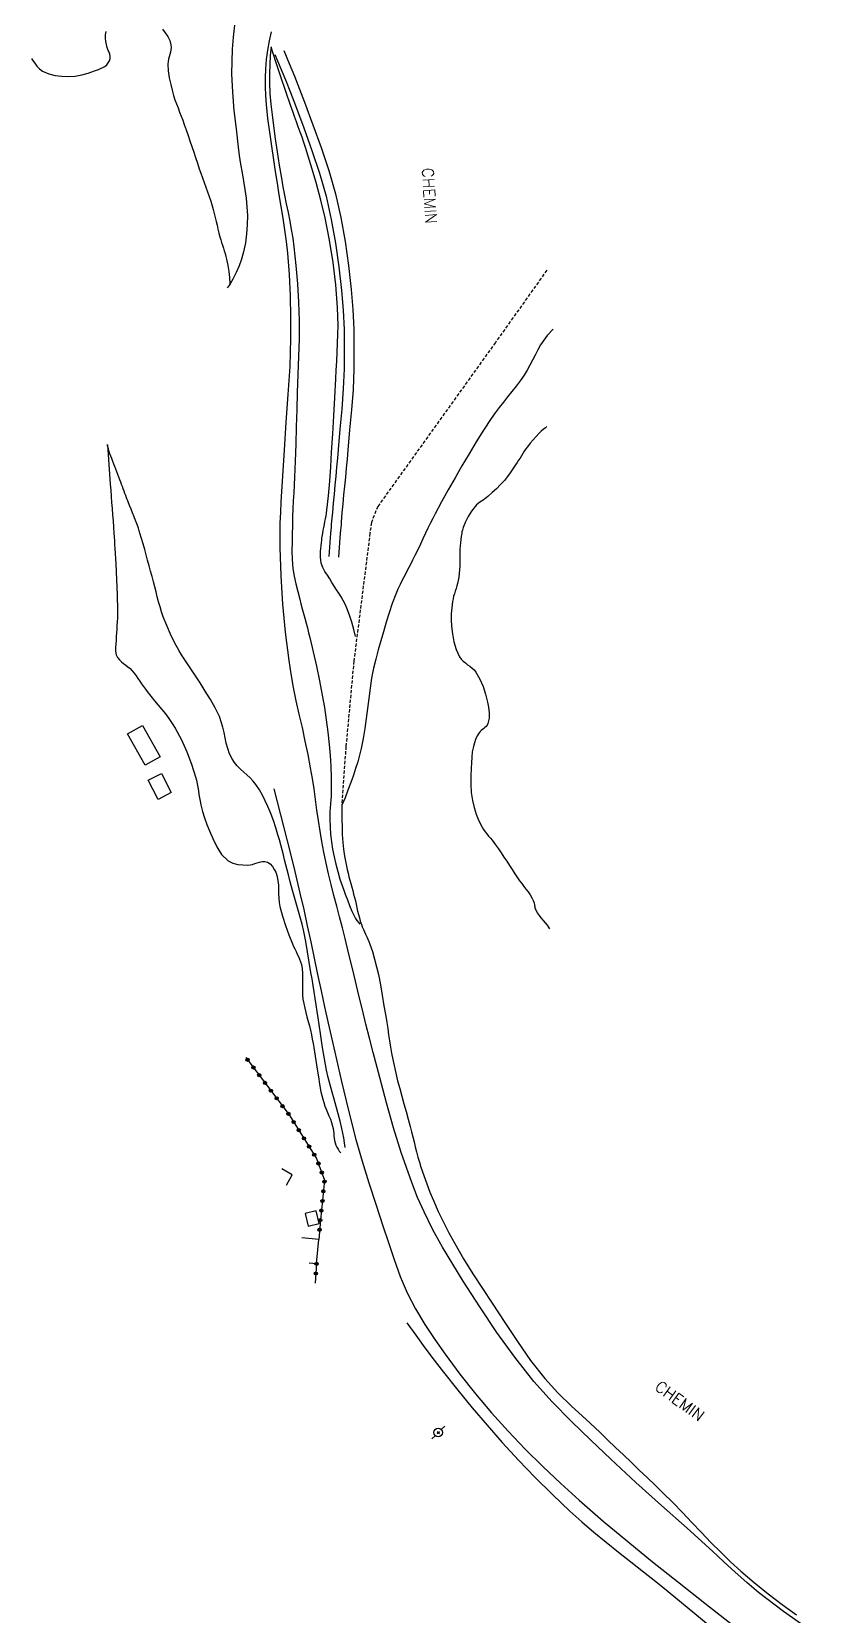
# Model space of a CAD drawing. Header units: millimetres. Extents: x 112268 to 113000, y 154998 to 156000.
# Drawn here: x 112756.3 to 112876.8, y 155503.5 to 155748.7 of the extents above; entities that cross this region are included whole.
import ezdxf

# ---------------------------------------------------------------- set-up
doc = ezdxf.new("R2010")
doc.units = ezdxf.units.MM
doc.linetypes.add('DASHED', pattern=[0.75, 0.5, -0.25])
doc.layers.get('0').update_dxf_attribs({"linetype": 'CONTINUOUS'})
for name, color, linetype in [('W0071', 7, 'CONTINUOUS'), ('W0104', 1, 'CONTINUOUS'), ('W0112', 1, 'DASHED'), ('W0211', 2, 'CONTINUOUS'), ('W0214', 2, 'CONTINUOUS'), ('W0241', 7, 'CONTINUOUS'), ('W0323', 7, 'CONTINUOUS'), ('W0473', 7, 'CONTINUOUS'), ('W0515', 5, 'CONTINUOUS'), ('W0700', 7, 'CONTINUOUS'), ('W0989', 7, 'CONTINUOUS')]:
    doc.layers.add(name, color=color, linetype=linetype)
doc.styles.get("Standard").update_dxf_attribs({"font": 'romans.shx', "width": 0.85})

# ---------------------------------------------------------------- blocks, each defined once
blk = doc.blocks.new('T473')
for p, q in [((-0.166667, 0.166667), (0.166667, -0.166667)), ((-0.166667, -0.166667), (0.166667, 0.166667)), ((0.500001, 0.500001), (1.000002, 1.000002)), ((-1.000002, -1.000002), (-0.500001, -0.500001))]:
    blk.add_line(p, q)
blk.add_ellipse((0, 0), major_axis=(0.471405, 0.471405), ratio=1, start_param=5.4977871438, end_param=11.780972451)
blk = doc.blocks.new('t323o')
at = {"color": 0, "linetype": 'Continuous'}
for radius in [0.25, 0.15]:
    blk.add_circle((0, 0), radius, dxfattribs=at)

msp = doc.modelspace()

# ---------------------------------------------------------------- linework, layer by layer
at = {"layer": 'W0071'}
for points in [[(112787.72, 155749.72), (112787.52, 155747.84), (112787.38, 155745.96), (112787.3, 155744.07), (112787.29, 155742.18), (112787.41, 155739.32), (112787.65, 155736.48), (112787.97, 155733.64), (112788.29, 155730.81), (112788.46, 155729.49), (112788.67, 155728.17), (112788.9, 155726.85), (112789.13, 155725.54), (112789.35, 155724.22), (112789.53, 155722.89), (112789.66, 155721.55), (112789.72, 155720.21), (112789.71, 155718.79), (112789.61, 155717.37), (112789.42, 155715.96), (112789.13, 155714.56), (112788.82, 155713.47), (112788.43, 155712.4), (112787.98, 155711.36), (112787.48, 155710.34), (112787.28, 155709.99), (112787.07, 155709.65), (112786.84, 155709.32), (112786.6, 155709.01)], [(112794.8, 155671), (112794.83, 155672.61), (112794.89, 155674.22), (112794.98, 155675.83), (112795.07, 155677.44), (112795.18, 155679.04), (112795.29, 155680.65), (112795.39, 155682.25), (112795.48, 155683.86), (112795.74, 155688.18), (112796.06, 155692.49), (112796.34, 155696.82), (112796.48, 155701.14), (112796.47, 155704.45), (112796.4, 155707.76), (112796.23, 155711.06), (112795.98, 155714.36), (112795.78, 155716.18), (112795.54, 155717.99), (112795.27, 155719.81), (112794.98, 155721.61), (112794.67, 155723.42), (112794.37, 155725.22), (112794.08, 155727.03), (112793.81, 155728.84), (112793.51, 155730.98), (112793.19, 155733.11), (112792.91, 155735.26), (112792.7, 155737.4), (112792.6, 155738.79), (112792.54, 155740.17), (112792.52, 155741.56), (112792.57, 155742.95), (112792.69, 155744.39), (112792.88, 155745.83), (112793.13, 155747.27), (112793.44, 155748.68)], [(112876.78, 155501.1), (112872.8, 155503.92), (112868.93, 155506.87), (112867.09, 155508.4), (112865.31, 155510.01), (112863.56, 155511.64), (112861.8, 155513.26), (112857.83, 155516.81), (112853.86, 155520.34), (112849.9, 155523.91), (112846.02, 155527.54), (112842.95, 155530.46), (112839.9, 155533.39), (112836.92, 155536.41), (112834.1, 155539.58), (112831.14, 155543.31), (112828.37, 155547.17), (112825.72, 155551.12), (112823.15, 155555.12), (112821.53, 155557.73), (112819.96, 155560.38), (112818.47, 155563.07), (112817.09, 155565.83), (112816.09, 155568.09), (112815.19, 155570.38), (112814.36, 155572.71), (112813.57, 155575.04), (112812.37, 155578.88), (112811.27, 155582.75), (112810.24, 155586.64), (112809.21, 155590.53), (112808.64, 155592.73), (112808.08, 155594.93), (112807.54, 155597.14), (112807, 155599.35), (112806.47, 155601.56), (112805.94, 155603.77), (112805.41, 155605.98), (112804.87, 155608.19), (112804.45, 155609.86), (112804.01, 155611.53), (112803.57, 155613.2), (112803.14, 155614.87), (112802.71, 155616.54), (112802.3, 155618.21), (112801.91, 155619.89), (112801.55, 155621.58), (112801.25, 155623.2), (112800.98, 155624.83), (112800.73, 155626.46), (112800.5, 155628.09), (112800.28, 155629.73), (112800.05, 155631.36), (112799.8, 155632.99), (112799.52, 155634.62), (112799.13, 155636.7), (112798.69, 155638.78), (112798.24, 155640.86), (112797.77, 155642.93), (112797.31, 155645.01), (112796.89, 155647.09), (112796.5, 155649.18), (112796.18, 155651.29), (112795.64, 155655.64), (112795.23, 155660), (112794.95, 155664.37), (112794.81, 155668.76), (112794.8, 155669.04), (112794.8, 155669.32), (112794.8, 155669.6), (112794.8, 155669.88), (112794.8, 155670.16), (112794.8, 155670.44), (112794.8, 155670.72), (112794.8, 155671)], [(112793.8, 155631.38), (112794.86, 155627.35), (112795.9, 155623.31), (112796.9, 155619.26), (112797.87, 155615.2), (112798.45, 155612.69), (112799, 155610.18), (112799.55, 155607.66), (112800.08, 155605.14), (112800.61, 155602.62), (112801.15, 155600.11), (112801.69, 155597.59), (112802.26, 155595.08), (112803.27, 155590.56), (112804.3, 155586.05), (112805.37, 155581.55), (112806.54, 155577.07), (112807.5, 155573.7), (112808.53, 155570.35), (112809.61, 155567.02), (112810.72, 155563.7), (112811.58, 155561.08), (112812.44, 155558.44), (112813.39, 155555.84), (112814.5, 155553.29), (112815.79, 155550.81), (112817.23, 155548.41), (112818.76, 155546.07), (112820.36, 155543.77), (112822.65, 155540.68), (112825.06, 155537.66), (112827.55, 155534.72), (112830.12, 155531.85), (112832.77, 155529.07), (112835.5, 155526.37), (112838.29, 155523.74), (112841.13, 155521.15), (112844.86, 155517.9), (112848.66, 155514.75), (112852.51, 155511.64), (112856.37, 155508.56), (112860.61, 155505.19), (112864.87, 155501.85)]]:
    msp.add_lwpolyline(points, dxfattribs=at)
at = {"layer": 'W0104'}
for points in [[(112773.49, 155641.22), (112776.22, 155636.33), (112773.9, 155635.04), (112771.17, 155639.93)], [(112776.42, 155633.76), (112777.94, 155630.79), (112775.91, 155629.74), (112774.38, 155632.71)], [(112798.66, 155565.6), (112799.14, 155563.62), (112800.86, 155564.04), (112800.38, 155566.02), (112798.66, 155565.6)]]:
    msp.add_lwpolyline(points, close=True, dxfattribs=at)
for points in [[(112795.79, 155569.98), (112796.67, 155571.57), (112795.05, 155572.53)], [(112799.3, 155557.96), (112800.45, 155557.85), (112800.79, 155561.56), (112798.18, 155561.8)]]:
    msp.add_lwpolyline(points, dxfattribs=at)
at = {"layer": 'W0112'}
for points in [[(112836.11, 155711.73), (112828.15, 155700.54), (112809.92, 155675.13), (112808.93, 155672.64), (112808.72, 155671)], [(112808.72, 155671), (112806.22, 155651.17), (112804.99, 155637.95), (112804.36, 155629.1)]]:
    msp.add_lwpolyline(points, dxfattribs=at)
at = {"layer": 'W0211'}
for points in [[(112756.31, 155744.54), (112756.46, 155744.29), (112756.78, 155743.82), (112757.12, 155743.36), (112757.52, 155742.94), (112757.99, 155742.59), (112758.95, 155742.16), (112759.97, 155741.91), (112760.99, 155741.79), (112762.02, 155741.76), (112763.05, 155741.82), (112764.06, 155741.99), (112765.06, 155742.25), (112766.02, 155742.61), (112766.34, 155742.74), (112766.67, 155742.86), (112766.99, 155742.98), (112767.31, 155743.13), (112767.63, 155743.32), (112767.93, 155743.56), (112768.18, 155743.85), (112768.37, 155744.19), (112768.46, 155744.53), (112768.46, 155744.87), (112768.4, 155745.21), (112768.3, 155745.52), (112768.18, 155745.8), (112768.06, 155746.09), (112767.95, 155746.38), (112767.89, 155746.69), (112767.82, 155747.18), (112767.75, 155747.68), (112767.73, 155748.21), (112767.85, 155748.72)], [(112776.58, 155749.07), (112777.01, 155748.53), (112777.39, 155747.95), (112777.7, 155747.32), (112777.89, 155746.64), (112777.92, 155746.26), (112777.89, 155745.87), (112777.82, 155745.5), (112777.72, 155745.14), (112777.61, 155744.78), (112777.51, 155744.43), (112777.44, 155744.06), (112777.41, 155743.68), (112777.47, 155742.61), (112777.63, 155741.54), (112777.85, 155740.49), (112778.11, 155739.45), (112778.3, 155738.79), (112778.51, 155738.14), (112778.74, 155737.5), (112778.98, 155736.87), (112779.23, 155736.23), (112779.48, 155735.6), (112779.72, 155734.97), (112779.96, 155734.33), (112780.25, 155733.47), (112780.55, 155732.62), (112780.83, 155731.76), (112781.12, 155730.9), (112781.41, 155730.04), (112781.7, 155729.19), (112781.99, 155728.33), (112782.28, 155727.47), (112782.53, 155726.75), (112782.79, 155726.04), (112783.05, 155725.32), (112783.31, 155724.6), (112783.56, 155723.89), (112783.81, 155723.17), (112784.05, 155722.44), (112784.27, 155721.72), (112784.45, 155721.12), (112784.6, 155720.52), (112784.75, 155719.91), (112784.89, 155719.31), (112785.03, 155718.7), (112785.17, 155718.1), (112785.32, 155717.49), (112785.48, 155716.89), (112785.61, 155716.46), (112785.74, 155716.03), (112785.88, 155715.6), (112786.02, 155715.17), (112786.15, 155714.74), (112786.28, 155714.31), (112786.4, 155713.88), (112786.5, 155713.44), (112786.69, 155712.49), (112786.83, 155711.54), (112786.94, 155710.59), (112787.01, 155709.63)], [(112793.4, 155746.37), (112793.27, 155744.98), (112793.18, 155743.59), (112793.14, 155742.2), (112793.15, 155740.8), (112793.23, 155739.13), (112793.38, 155737.46), (112793.57, 155735.79), (112793.77, 155734.13), (112794.04, 155732.09), (112794.34, 155730.06), (112794.66, 155728.03), (112795, 155726), (112795.23, 155724.67), (112795.49, 155723.34), (112795.75, 155722.01), (112796.02, 155720.68), (112796.28, 155719.36), (112796.53, 155718.02), (112796.75, 155716.69), (112796.94, 155715.34), (112797.25, 155712.49), (112797.48, 155709.64), (112797.63, 155706.78), (112797.73, 155703.91), (112797.73, 155701.13), (112797.65, 155698.35), (112797.54, 155695.58), (112797.44, 155692.8), (112797.37, 155690.14), (112797.3, 155687.47), (112797.22, 155684.8), (112797.13, 155682.13), (112797.08, 155680.91), (112797.03, 155679.68), (112796.96, 155678.46), (112796.9, 155677.23), (112796.84, 155676.01), (112796.79, 155674.78), (112796.74, 155673.56), (112796.71, 155672.33), (112796.71, 155672), (112796.7, 155671.67), (112796.69, 155671.33), (112796.68, 155671)], [(112773.08, 155671), (112773.02, 155671.19), (112772.96, 155671.38), (112772.9, 155671.56), (112772.84, 155671.75), (112772.63, 155672.35), (112772.41, 155672.94), (112772.18, 155673.53), (112771.94, 155674.12), (112771.71, 155674.7), (112771.47, 155675.29), (112771.24, 155675.87), (112771.01, 155676.46), (112770.88, 155676.81), (112770.75, 155677.16), (112770.63, 155677.51), (112770.5, 155677.86), (112770.38, 155678.21), (112770.25, 155678.56), (112770.12, 155678.91), (112769.99, 155679.25), (112769.83, 155679.66), (112769.67, 155680.08), (112769.51, 155680.48), (112769.34, 155680.89), (112769.18, 155681.3), (112769.02, 155681.71), (112768.86, 155682.12), (112768.71, 155682.54), (112768.57, 155682.91), (112768.43, 155683.29), (112768.31, 155683.67), (112768.19, 155684.05), (112768.15, 155684.21), (112768.11, 155684.38), (112768.08, 155684.55), (112768.05, 155684.72)], [(112804.89, 155575.82), (112804.78, 155576.56), (112804.65, 155577.3), (112804.51, 155578.04), (112804.35, 155578.78), (112804.09, 155579.91), (112803.79, 155581.04), (112803.48, 155582.16), (112803.16, 155583.28), (112802.84, 155584.4), (112802.53, 155585.52), (112802.25, 155586.65), (112801.99, 155587.79), (112801.65, 155589.55), (112801.37, 155591.32), (112801.11, 155593.1), (112800.84, 155594.87), (112800.68, 155595.88), (112800.52, 155596.89), (112800.37, 155597.9), (112800.21, 155598.91), (112800.06, 155599.92), (112799.9, 155600.92), (112799.74, 155601.93), (112799.57, 155602.94), (112799.31, 155604.53), (112799.06, 155606.13), (112798.78, 155607.72), (112798.46, 155609.3), (112798.2, 155610.4), (112797.92, 155611.5), (112797.62, 155612.59), (112797.31, 155613.68), (112797, 155614.77), (112796.69, 155615.86), (112796.38, 155616.95), (112796.08, 155618.04), (112795.88, 155618.82), (112795.69, 155619.6), (112795.49, 155620.38), (112795.3, 155621.16), (112795.11, 155621.94), (112794.9, 155622.72), (112794.69, 155623.49), (112794.46, 155624.26), (112794.11, 155625.36), (112793.75, 155626.46), (112793.35, 155627.55), (112792.91, 155628.62), (112792.5, 155629.51), (112792.07, 155630.38), (112791.59, 155631.24), (112791.05, 155632.05), (112790.62, 155632.59), (112790.15, 155633.07), (112789.66, 155633.54), (112789.16, 155633.98), (112788.66, 155634.44), (112788.17, 155634.93), (112787.73, 155635.46), (112787.35, 155636.03), (112786.97, 155636.81), (112786.68, 155637.62), (112786.46, 155638.45), (112786.27, 155639.28), (112786.11, 155640.12), (112785.92, 155640.95), (112785.69, 155641.77), (112785.4, 155642.57), (112784.74, 155643.93), (112784, 155645.24), (112783.21, 155646.53), (112782.41, 155647.81), (112782.02, 155648.44), (112781.6, 155649.05), (112781.18, 155649.67), (112780.75, 155650.28), (112780.33, 155650.89), (112779.92, 155651.51), (112779.52, 155652.14), (112779.15, 155652.79), (112778.46, 155654.06), (112777.82, 155655.36), (112777.23, 155656.69), (112776.7, 155658.04), (112776.44, 155658.8), (112776.2, 155659.57), (112775.98, 155660.35), (112775.77, 155661.13), (112775.58, 155661.91), (112775.38, 155662.7), (112775.18, 155663.48), (112774.97, 155664.26), (112774.73, 155665.1), (112774.51, 155665.94), (112774.28, 155666.79), (112774.05, 155667.64), (112773.82, 155668.48), (112773.58, 155669.32), (112773.34, 155670.16), (112773.08, 155671)], [(112796.68, 155671), (112796.64, 155669.64), (112796.62, 155668.27), (112796.65, 155666.91), (112796.76, 155665.54), (112796.95, 155664.34), (112797.22, 155663.14), (112797.53, 155661.96), (112797.83, 155660.78), (112798.01, 155660.03), (112798.21, 155659.29), (112798.41, 155658.55), (112798.62, 155657.8), (112798.82, 155657.06), (112799.02, 155656.32), (112799.22, 155655.57), (112799.4, 155654.83), (112799.93, 155652.6), (112800.43, 155650.37), (112800.9, 155648.13), (112801.33, 155645.88), (112801.65, 155643.98), (112801.94, 155642.07), (112802.19, 155640.16), (112802.4, 155638.24), (112802.54, 155636.56), (112802.65, 155634.87), (112802.71, 155633.18), (112802.73, 155631.48), (112802.72, 155630.88), (112802.69, 155630.27), (112802.64, 155629.66), (112802.59, 155629.05), (112802.55, 155628.44), (112802.51, 155627.83), (112802.48, 155627.22), (112802.48, 155626.61), (112802.53, 155625.46), (112802.62, 155624.31), (112802.75, 155623.17), (112802.93, 155622.03), (112803.16, 155620.86), (112803.43, 155619.7), (112803.74, 155618.55), (112804.07, 155617.41), (112804.26, 155616.82), (112804.47, 155616.24), (112804.68, 155615.66), (112804.9, 155615.08), (112805.23, 155614.2), (112805.55, 155613.32), (112805.9, 155612.44), (112806.31, 155611.6), (112806.5, 155611.28), (112806.7, 155610.97), (112806.92, 155610.68), (112807.16, 155610.4)], [(112814.45, 155548.67), (112815.82, 155546.72), (112817.22, 155544.79), (112818.65, 155542.88), (112820.11, 155541), (112822.32, 155538.23), (112824.56, 155535.48), (112826.85, 155532.78), (112829.19, 155530.12), (112831.73, 155527.37), (112834.32, 155524.67), (112836.97, 155522.03), (112839.69, 155519.46), (112841.53, 155517.82), (112843.4, 155516.23), (112845.3, 155514.67), (112847.22, 155513.13), (112849.14, 155511.61), (112851.07, 155510.09), (112852.99, 155508.56), (112854.9, 155507.01), (112859.06, 155503.59), (112863.23, 155500.16)]]:
    msp.add_lwpolyline(points, dxfattribs=at)
at = {"layer": 'W0214'}
for points in [[(112801.39, 155671), (112801.47, 155671.45), (112801.56, 155671.89), (112801.65, 155672.33), (112801.75, 155672.78), (112801.84, 155673.22), (112801.92, 155673.67), (112802, 155674.11), (112802.06, 155674.56), (112802.3, 155676.8), (112802.48, 155679.04), (112802.63, 155681.28), (112802.77, 155683.52), (112802.96, 155686.36), (112803.14, 155689.2), (112803.3, 155692.04), (112803.43, 155694.89), (112803.5, 155696.27), (112803.57, 155697.65), (112803.64, 155699.04), (112803.71, 155700.42), (112803.75, 155701.81), (112803.77, 155703.19), (112803.76, 155704.58), (112803.71, 155705.97), (112803.43, 155709.46), (112803, 155712.94), (112802.44, 155716.4), (112801.77, 155719.84), (112801.13, 155722.6), (112800.38, 155725.33), (112799.57, 155728.04), (112798.72, 155730.74), (112798.46, 155731.54), (112798.19, 155732.35), (112797.91, 155733.15), (112797.62, 155733.94), (112797.33, 155734.74), (112797.04, 155735.53), (112796.75, 155736.33), (112796.47, 155737.13), (112795.69, 155739.42), (112794.92, 155741.71), (112794.15, 155744), (112793.4, 155746.29)], [(112768.05, 155684.69), (112768.16, 155683.16), (112768.27, 155681.64), (112768.37, 155680.12), (112768.48, 155678.6), (112768.55, 155677.65), (112768.62, 155676.7), (112768.69, 155675.75), (112768.76, 155674.8), (112768.83, 155673.85), (112768.91, 155672.9), (112768.97, 155671.95), (112769.04, 155671)], [(112769.04, 155671), (112769.08, 155670.41), (112769.12, 155669.82), (112769.15, 155669.23), (112769.19, 155668.64), (112769.33, 155666.24), (112769.47, 155663.83), (112769.58, 155661.42), (112769.62, 155659.01), (112769.61, 155658.43), (112769.59, 155657.86), (112769.56, 155657.28), (112769.52, 155656.7), (112769.48, 155656.13), (112769.45, 155655.55), (112769.42, 155654.98), (112769.4, 155654.4), (112769.36, 155653.86), (112769.29, 155653.29), (112769.28, 155652.7), (112769.42, 155652.14), (112769.63, 155651.74), (112769.91, 155651.39), (112770.22, 155651.08), (112770.56, 155650.8), (112770.9, 155650.54), (112771.23, 155650.28), (112771.56, 155650.01), (112771.85, 155649.7), (112772.17, 155649.31), (112772.48, 155648.91), (112772.77, 155648.5), (112773.06, 155648.09), (112773.35, 155647.67), (112773.63, 155647.26), (112773.92, 155646.84), (112774.21, 155646.44), (112774.76, 155645.73), (112775.32, 155645.04), (112775.89, 155644.36), (112776.47, 155643.67), (112777.03, 155642.98), (112777.57, 155642.27), (112778.09, 155641.53), (112778.56, 155640.77), (112779.51, 155638.96), (112780.34, 155637.09), (112781.06, 155635.18), (112781.68, 155633.24), (112781.83, 155632.71), (112781.94, 155632.17), (112782.04, 155631.62), (112782.13, 155631.08), (112782.21, 155630.53), (112782.3, 155629.99), (112782.4, 155629.45), (112782.53, 155628.91), (112782.8, 155627.89), (112783.09, 155626.88), (112783.43, 155625.88), (112783.84, 155624.9), (112784.39, 155623.68), (112784.97, 155622.42), (112785.73, 155621.22), (112786.76, 155620.24), (112787.47, 155619.87), (112788.24, 155619.68), (112789.01, 155619.6), (112789.77, 155619.57), (112790.15, 155619.59), (112790.52, 155619.68), (112790.88, 155619.81), (112791.23, 155619.93), (112791.61, 155620.04), (112792.01, 155620.11), (112792.42, 155620.11), (112792.82, 155620.01), (112793.28, 155619.74), (112793.64, 155619.34), (112793.9, 155618.9), (112794.11, 155618.45), (112794.33, 155617.8), (112794.47, 155617.13), (112794.53, 155616.46), (112794.56, 155615.78), (112794.57, 155615.12), (112794.59, 155614.46), (112794.64, 155613.79), (112794.76, 155613.14), (112795.15, 155611.66), (112795.63, 155610.21), (112796.17, 155608.78), (112796.71, 155607.36), (112796.88, 155606.96), (112797.06, 155606.57), (112797.26, 155606.18), (112797.45, 155605.79), (112797.64, 155605.4), (112797.82, 155605), (112797.97, 155604.58), (112798.09, 155604.16), (112798.21, 155603.5), (112798.27, 155602.83), (112798.28, 155602.16), (112798.27, 155601.49), (112798.26, 155600.82), (112798.25, 155600.15), (112798.28, 155599.49), (112798.34, 155598.82), (112798.46, 155598.12), (112798.61, 155597.42), (112798.77, 155596.73), (112798.96, 155596.04), (112799.14, 155595.35), (112799.33, 155594.66), (112799.5, 155593.97), (112799.65, 155593.27), (112799.78, 155592.61), (112799.9, 155591.94), (112800.01, 155591.28), (112800.12, 155590.61), (112800.22, 155589.94), (112800.33, 155589.27), (112800.43, 155588.61), (112800.55, 155587.94), (112800.74, 155586.78), (112800.92, 155585.61), (112801.12, 155584.44), (112801.4, 155583.29), (112801.56, 155582.76), (112801.74, 155582.24), (112801.95, 155581.73), (112802.16, 155581.22), (112802.37, 155580.7), (112802.58, 155580.19), (112802.76, 155579.67), (112802.92, 155579.14), (112803.01, 155578.77), (112803.06, 155578.39), (112803.11, 155578.02), (112803.14, 155577.64), (112803.19, 155577.26), (112803.24, 155576.88), (112803.33, 155576.51), (112803.45, 155576.15), (112803.6, 155575.84), (112803.77, 155575.54), (112803.97, 155575.26), (112804.2, 155575.01)], [(112806.45, 155654.96), (112806.22, 155656.09), (112805.93, 155657.21), (112805.57, 155658.3), (112805.14, 155659.38), (112804.87, 155659.97), (112804.56, 155660.56), (112804.23, 155661.12), (112803.88, 155661.68), (112803.53, 155662.24), (112803.18, 155662.79), (112802.83, 155663.35), (112802.5, 155663.92), (112802.14, 155664.5), (112801.75, 155665.08), (112801.4, 155665.7), (112801.17, 155666.36), (112801.08, 155666.81), (112801.04, 155667.26), (112801.03, 155667.71), (112801.05, 155668.16), (112801.1, 155668.6), (112801.15, 155669.04), (112801.2, 155669.49), (112801.25, 155669.93), (112801.28, 155670.2), (112801.31, 155670.46), (112801.35, 155670.73), (112801.39, 155671)]]:
    msp.add_lwpolyline(points, dxfattribs=at)
at = {"layer": 'W0241'}
for points in [[(112837.11, 155702.61), (112836.19, 155701.61), (112835.64, 155700.9), (112835.15, 155700.15), (112834.71, 155699.38), (112834.29, 155698.59), (112833.89, 155697.8), (112833.48, 155697.01), (112833.05, 155696.24), (112832.58, 155695.49), (112831.98, 155694.62), (112831.35, 155693.77), (112830.7, 155692.94), (112830.04, 155692.12), (112829.38, 155691.29), (112828.73, 155690.46), (112828.1, 155689.62), (112827.49, 155688.76), (112826.3, 155686.96), (112825.16, 155685.13), (112824.06, 155683.28), (112822.96, 155681.42), (112821.89, 155679.58), (112820.84, 155677.73), (112819.81, 155675.87), (112818.81, 155673.99), (112818.43, 155673.25), (112818.06, 155672.5), (112817.7, 155671.75), (112817.34, 155671)], [(112817.34, 155671), (112816.93, 155670.13), (112816.52, 155669.27), (112816.11, 155668.4), (112815.69, 155667.54), (112815.31, 155666.79), (112814.93, 155666.04), (112814.54, 155665.3), (112814.15, 155664.56), (112813.76, 155663.81), (112813.39, 155663.06), (112813.03, 155662.3), (112812.7, 155661.52), (112812.15, 155660.1), (112811.67, 155658.65), (112811.23, 155657.19), (112810.79, 155655.73), (112810.38, 155654.33), (112809.97, 155652.91), (112809.6, 155651.49), (112809.27, 155650.06), (112808.98, 155648.51), (112808.74, 155646.96), (112808.53, 155645.4), (112808.34, 155643.84), (112808.15, 155642.29), (112807.93, 155640.73), (112807.68, 155639.18), (112807.37, 155637.63), (112807.11, 155636.59), (112806.82, 155635.56), (112806.5, 155634.54), (112806.16, 155633.52), (112805.75, 155632.34), (112805.31, 155631.16), (112804.85, 155629.99), (112804.36, 155628.83)], [(112804.36, 155629.08), (112804.36, 155628.2), (112804.36, 155627.33), (112804.38, 155626.46), (112804.4, 155625.59), (112804.41, 155624.96), (112804.42, 155624.33), (112804.45, 155623.7), (112804.5, 155623.07), (112804.62, 155622.01), (112804.79, 155620.96), (112804.98, 155619.91), (112805.2, 155618.86), (112805.32, 155618.31), (112805.45, 155617.77), (112805.59, 155617.23), (112805.74, 155616.69), (112805.89, 155616.15), (112806.04, 155615.61), (112806.19, 155615.07), (112806.33, 155614.53), (112806.46, 155614.01), (112806.58, 155613.49), (112806.7, 155612.97), (112806.81, 155612.45), (112806.94, 155611.92), (112807.07, 155611.41), (112807.21, 155610.89), (112807.38, 155610.38), (112807.52, 155609.99), (112807.69, 155609.6), (112807.86, 155609.22), (112808.04, 155608.85), (112808.22, 155608.47), (112808.4, 155608.1), (112808.56, 155607.71), (112808.71, 155607.32), (112809.1, 155606.16), (112809.44, 155604.99), (112809.74, 155603.81), (112810.02, 155602.62), (112810.35, 155601.01), (112810.63, 155599.39), (112810.89, 155597.76), (112811.15, 155596.14), (112811.31, 155595.19), (112811.46, 155594.23), (112811.61, 155593.28), (112811.76, 155592.32), (112811.91, 155591.36), (112812.07, 155590.41), (112812.24, 155589.46), (112812.44, 155588.51), (112812.71, 155587.31), (112813, 155586.12), (112813.32, 155584.94), (112813.64, 155583.76), (112813.97, 155582.58), (112814.31, 155581.4), (112814.63, 155580.22), (112814.95, 155579.04), (112815.16, 155578.25), (112815.35, 155577.47), (112815.55, 155576.69), (112815.74, 155575.9), (112815.94, 155575.12), (112816.15, 155574.34), (112816.37, 155573.56), (112816.61, 155572.79), (112817.04, 155571.48), (112817.51, 155570.18), (112818.01, 155568.89), (112818.54, 155567.62), (112819.3, 155565.92), (112820.1, 155564.24), (112820.95, 155562.59), (112821.84, 155560.95), (112823.22, 155558.58), (112824.66, 155556.25), (112826.15, 155553.95), (112827.65, 155551.67), (112829.6, 155548.7), (112831.55, 155545.73), (112833.59, 155542.81), (112835.8, 155540.02), (112837.81, 155537.82), (112839.95, 155535.75), (112842.14, 155533.73), (112844.3, 155531.7), (112845.52, 155530.52), (112846.75, 155529.35), (112847.98, 155528.18), (112849.21, 155527.01), (112850.44, 155525.84), (112851.67, 155524.67), (112852.89, 155523.49), (112854.1, 155522.3), (112855.62, 155520.79), (112857.11, 155519.26), (112858.58, 155517.71), (112860.06, 155516.17), (112861.54, 155514.63), (112863.05, 155513.11), (112864.59, 155511.62), (112866.17, 155510.17), (112868.25, 155508.39), (112870.38, 155506.68), (112872.56, 155505.03), (112874.77, 155503.42)]]:
    msp.add_lwpolyline(points, dxfattribs=at)
at = {"layer": 'W0323'}
for points in [[(112789.51, 155589.74), (112796.2, 155580.86), (112800.45, 155574.12), (112801.68, 155570.74), (112801.04, 155564.57), (112800.79, 155561.56)], [(112800.45, 155557.85), (112800.22, 155554.79)]]:
    msp.add_lwpolyline(points, dxfattribs=at)
at = {"layer": 'W0515'}
for points in [[(112836.12, 155687.51), (112835.89, 155687.33), (112835.56, 155687.06), (112835.24, 155686.78), (112834.94, 155686.49), (112834.46, 155685.98), (112833.99, 155685.46), (112833.54, 155684.93), (112833.11, 155684.38), (112832.86, 155684.04), (112832.62, 155683.69), (112832.4, 155683.34), (112832.18, 155682.99), (112831.96, 155682.63), (112831.73, 155682.28), (112831.51, 155681.93), (112831.28, 155681.58), (112830.87, 155680.97), (112830.46, 155680.35), (112830.03, 155679.75), (112829.57, 155679.17), (112828.96, 155678.51), (112828.31, 155677.88), (112827.65, 155677.28), (112826.98, 155676.69), (112826.74, 155676.49), (112826.49, 155676.31), (112826.23, 155676.13), (112825.98, 155675.96), (112825.72, 155675.78), (112825.47, 155675.58), (112825.24, 155675.38), (112825.02, 155675.15), (112824.44, 155674.4), (112823.94, 155673.59), (112823.52, 155672.75), (112823.16, 155671.87), (112823.09, 155671.65), (112823.03, 155671.44), (112822.97, 155671.22), (112822.93, 155671)], [(112822.93, 155671), (112822.84, 155670.5), (112822.78, 155669.99), (112822.73, 155669.48), (112822.68, 155668.97), (112822.66, 155668.59), (112822.64, 155668.2), (112822.64, 155667.82), (112822.65, 155667.43), (112822.65, 155667.05), (112822.66, 155666.66), (112822.65, 155666.28), (112822.63, 155665.9), (112822.6, 155665.33), (112822.55, 155664.76), (112822.48, 155664.2), (112822.39, 155663.64), (112822.3, 155663.22), (112822.19, 155662.82), (112822.06, 155662.42), (112821.93, 155662.02), (112821.8, 155661.62), (112821.68, 155661.22), (112821.58, 155660.81), (112821.5, 155660.39), (112821.38, 155659.45), (112821.31, 155658.5), (112821.3, 155657.55), (112821.36, 155656.59), (112821.51, 155655.38), (112821.72, 155654.16), (112822.07, 155652.96), (112822.61, 155651.83), (112822.86, 155651.47), (112823.17, 155651.16), (112823.51, 155650.88), (112823.85, 155650.62), (112824.2, 155650.37), (112824.54, 155650.1), (112824.86, 155649.81), (112825.13, 155649.46), (112825.76, 155648.38), (112826.26, 155647.23), (112826.64, 155646.03), (112826.93, 155644.82), (112827.08, 155644.02), (112827.2, 155643.18), (112827.2, 155642.32), (112826.99, 155641.48), (112826.87, 155641.26), (112826.71, 155641.06), (112826.53, 155640.88), (112826.34, 155640.73), (112826.14, 155640.58), (112825.95, 155640.43), (112825.77, 155640.26), (112825.62, 155640.07), (112825.33, 155639.57), (112825.09, 155639.04), (112824.89, 155638.49), (112824.74, 155637.93), (112824.57, 155637.1), (112824.48, 155636.27), (112824.43, 155635.43), (112824.4, 155634.6), (112824.36, 155633.34), (112824.35, 155632.07), (112824.41, 155630.81), (112824.58, 155629.55), (112824.84, 155628.48), (112825.18, 155627.44), (112825.59, 155626.43), (112826.09, 155625.45), (112826.31, 155625.08), (112826.56, 155624.73), (112826.82, 155624.39), (112827.1, 155624.06), (112827.38, 155623.73), (112827.65, 155623.41), (112827.92, 155623.07), (112828.18, 155622.73), (112828.62, 155622.1), (112829.06, 155621.46), (112829.48, 155620.81), (112829.9, 155620.16), (112830.32, 155619.51), (112830.73, 155618.86), (112831.15, 155618.22), (112831.58, 155617.57), (112831.89, 155617.13), (112832.22, 155616.7), (112832.55, 155616.27), (112832.88, 155615.84), (112833.2, 155615.4), (112833.51, 155614.95), (112833.79, 155614.48), (112834.03, 155613.99), (112834.1, 155613.83), (112834.15, 155613.66), (112834.18, 155613.48), (112834.21, 155613.31), (112834.24, 155613.14), (112834.28, 155612.96), (112834.33, 155612.79), (112834.39, 155612.63), (112834.63, 155612.19), (112834.91, 155611.78), (112835.21, 155611.38), (112835.53, 155611), (112835.84, 155610.63), (112836.16, 155610.25), (112836.45, 155609.85), (112836.54, 155609.71)]]:
    msp.add_lwpolyline(points, dxfattribs=at)
at = {"layer": 'W0700'}
for points in [[(112795.35, 155745.76), (112796.2, 155743.78), (112797.02, 155741.79), (112797.81, 155739.79), (112798.57, 155737.77), (112799.87, 155734.26), (112801.16, 155730.74), (112802.35, 155727.18), (112803.37, 155723.56), (112804.2, 155719.9), (112804.87, 155716.2), (112805.4, 155712.48), (112805.81, 155708.74), (112806.06, 155705.67), (112806.2, 155702.6), (112806.24, 155699.52), (112806.21, 155696.44), (112806.09, 155693.28), (112805.85, 155690.13), (112805.57, 155686.99), (112805.29, 155683.85), (112805.17, 155682.46), (112805.05, 155681.07), (112804.91, 155679.69), (112804.78, 155678.3), (112804.64, 155676.91), (112804.51, 155675.52), (112804.38, 155674.14), (112804.26, 155672.75), (112804.23, 155672.31), (112804.19, 155671.87), (112804.16, 155671.44), (112804.12, 155671)], [(112793.98, 155745.16), (112794.82, 155743.2), (112795.63, 155741.23), (112796.41, 155739.25), (112797.16, 155737.25), (112798.45, 155733.78), (112799.73, 155730.3), (112800.91, 155726.78), (112801.91, 155723.2), (112802.73, 155719.59), (112803.39, 155715.94), (112803.91, 155712.27), (112804.32, 155708.6), (112804.56, 155705.57), (112804.7, 155702.54), (112804.74, 155699.5), (112804.71, 155696.47), (112804.59, 155693.34), (112804.35, 155690.21), (112804.07, 155687.09), (112803.8, 155683.97), (112803.68, 155682.59), (112803.55, 155681.2), (112803.42, 155679.81), (112803.28, 155678.42), (112803.15, 155677.04), (112803.01, 155675.65), (112802.89, 155674.26), (112802.77, 155672.87), (112802.73, 155672.4), (112802.69, 155671.94), (112802.65, 155671.47), (112802.62, 155671)], [(112802.62, 155671), (112802.36, 155667.36)], [(112804.12, 155671), (112803.86, 155667.27)]]:
    msp.add_lwpolyline(points, dxfattribs=at)

# ---------------------------------------------------------------- block references
at = {"layer": 'W0323'}
for p, rotation in [((112789.75, 155589.41), 307.0466910057473), ((112790.66, 155588.21), 307.0466910057473), ((112791.56, 155587.02), 307.0466910057473), ((112792.46, 155585.82), 307.0466910057473), ((112793.37, 155584.62), 307.0466910057473), ((112794.27, 155583.43), 307.0466910057473), ((112795.17, 155582.23), 307.0466910057473), ((112796.08, 155581.03), 307.0466910057473), ((112796.89, 155579.77), 302.2072192589739), ((112797.69, 155578.5), 302.2072192589739), ((112798.49, 155577.23), 302.2072192589739), ((112799.29, 155575.96), 302.2072192589739), ((112800.09, 155574.7), 302.2072192589739), ((112800.73, 155573.35), 289.9953841887183), ((112801.25, 155571.94), 289.9953841887183), ((112801.5, 155569.03), 264.0277044520844), ((112801.66, 155570.52), 264.0277044520844), ((112801.35, 155567.53), 264.0277044520844), ((112801.03, 155564.55), 265.3655587809776), ((112801.19, 155566.04), 264.0277044520844), ((112800.91, 155563.06), 265.3655587809776), ((112800.44, 155557.79), 265.6930159455723), ((112800.33, 155556.29), 265.6930159455723)]:
    msp.add_blockref('t323o', p, dxfattribs=dict(at, rotation=rotation))
at = {"layer": 'W0473'}
msp.add_blockref('T473', (112819.3, 155531.65), dxfattribs=at)

# ---------------------------------------------------------------- texts
at = {"layer": 'W0989'}
for rotation, p in [(273.6849, (112816.78, 155727.57)), (323.7837, (112852.69, 155538.41))]:
    msp.add_text('CHEMIN', height=1.75, rotation=rotation, dxfattribs=at).set_placement(p)

doc.saveas('drawing.dxf')
